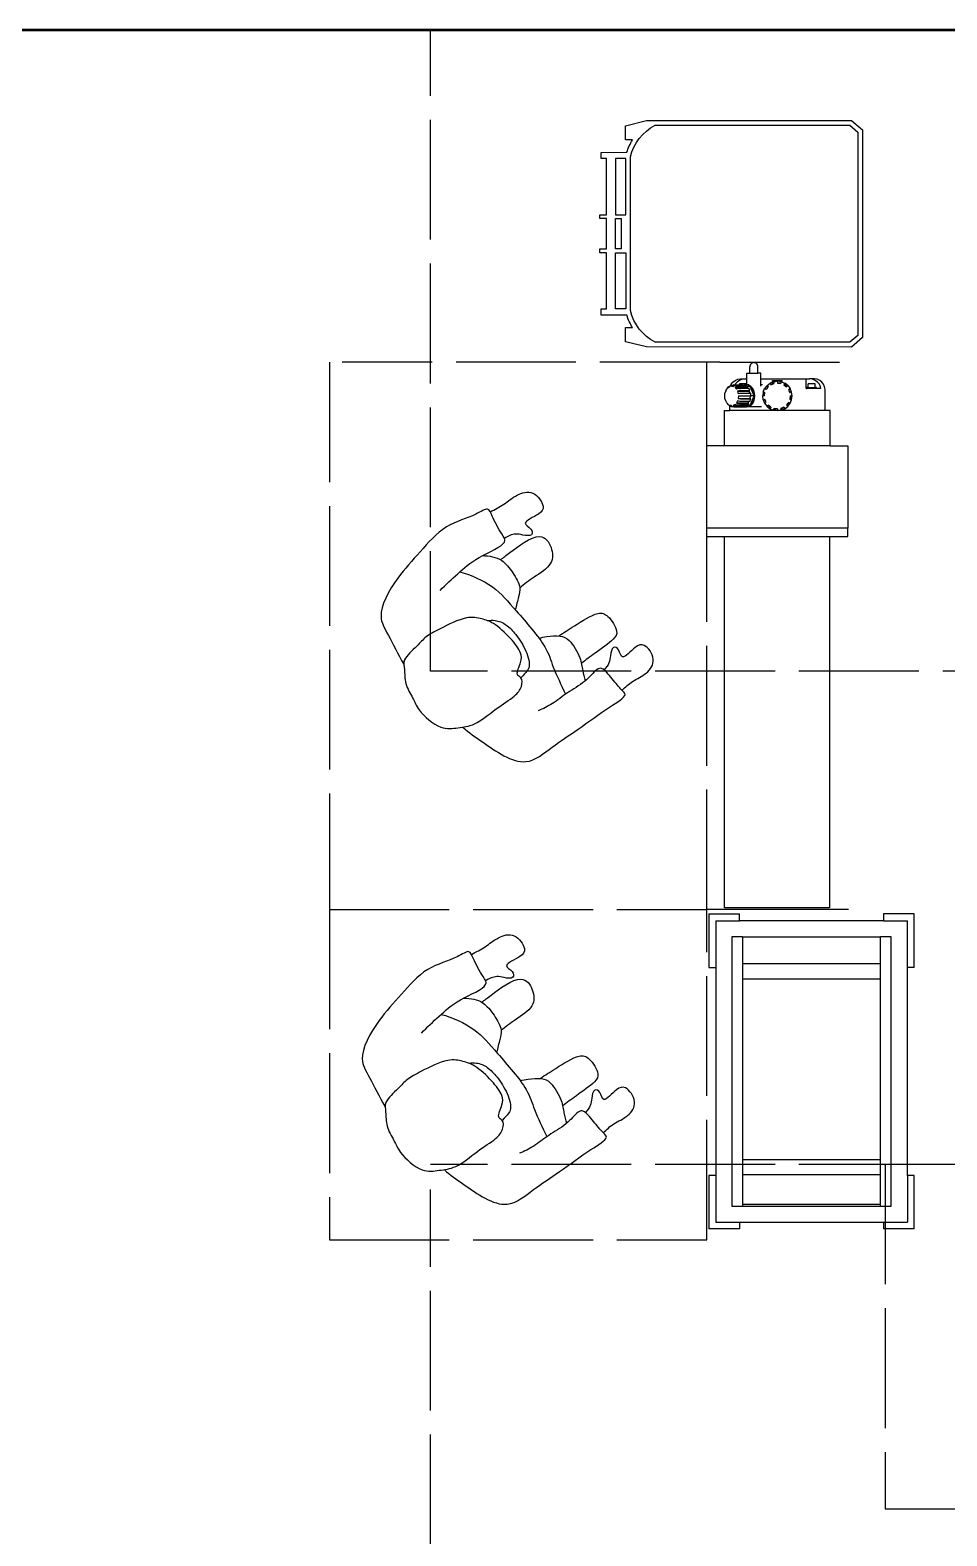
# Model space of a CAD drawing. Header units: millimetres. Extents: x 44692 to 333458, y -26854 to 14445.
# Drawn here: x 316217 to 318161, y -16963 to -13771 of the extents above; entities that cross this region are included whole.
import ezdxf

# ---------------------------------------------------------------- set-up
doc = ezdxf.new("R2010")
doc.units = ezdxf.units.MM
doc.header["$LTSCALE"] = 100
doc.linetypes.add('DASHEDX2', pattern=[3.048, 2.54, -0.508])
for name, color, linetype in [('Area circulacion', 50, 'DASHEDX2'), ('Area proceso', 90, 'DASHEDX2'), ('Maquinas', 200, 'Continuous'), ('Personal', 171, 'Continuous'), ('Transporte semielaborado', 30, 'Continuous')]:
    doc.layers.add(name, color=color, linetype=linetype)
doc.layers.add('Paredes', color=7, linetype='Continuous', lineweight=50)

# ---------------------------------------------------------------- blocks, each defined once
blk = doc.blocks.new('Bakery Trolley pl')
at = {"layer": 'Transporte semielaborado'}
for p, q in [((0.1804, 0.6253), (0.2371, 0.6253)), ((0.1804, 0.6253), (0.1804, 0.526)), ((0.2371, 0.6127), (0.2371, 0.6253)), ((0.5048, 0.6127), (0.5048, 0.6253)), ((0.5048, 0.6253), (0.5615, 0.6253)), ((0.5615, 0.526), (0.5615, 0.6253)), ((0.2371, 0.6127), (0.1929, 0.6127)), ((0.1929, 0.526), (0.1929, 0.6127)), ((0.5048, 0.6127), (0.2371, 0.6127)), ((0.5489, 0.6127), (0.5048, 0.6127)), ((0.5489, 0.526), (0.5489, 0.6127)), ((0.2229, 0.5827), (0.2229, 0.0827)), ((0.2429, 0.5827), (0.2229, 0.5827)), ((0.2429, 0.5827), (0.2429, 0.5798)), ((0.4989, 0.5827), (0.2429, 0.5827)), ((0.2429, 0.5798), (0.4989, 0.5798)), ((0.2429, 0.5798), (0.2429, 0.5245)), ((0.5189, 0.5827), (0.4989, 0.5827)), ((0.4989, 0.5798), (0.4989, 0.5827)), ((0.4989, 0.5245), (0.4989, 0.5798)), ((0.5189, 0.0827), (0.5189, 0.5827)), ((0.1804, 0.526), (0.1929, 0.526)), ((0.1929, 0.526), (0.1929, 0.1394)), ((0.2429, 0.5245), (0.4989, 0.5245)), ((0.2429, 0.5245), (0.2429, 0.4967)), ((0.4989, 0.4967), (0.4989, 0.5245)), ((0.5489, 0.526), (0.5615, 0.526)), ((0.5489, 0.1394), (0.5489, 0.526)), ((0.2429, 0.4967), (0.4989, 0.4967)), ((0.2429, 0.4967), (0.2429, 0.1615)), ((0.4989, 0.1615), (0.4989, 0.4967)), ((0.2429, 0.1615), (0.4989, 0.1615)), ((0.2429, 0.1615), (0.2429, 0.1325)), ((0.4989, 0.1325), (0.4989, 0.1615)), ((0.1804, 0.1394), (0.1929, 0.1394)), ((0.1804, 0.1394), (0.1804, 0.0402)), ((0.1929, 0.1394), (0.1929, 0.0527)), ((0.2429, 0.1325), (0.4989, 0.1325)), ((0.2429, 0.1325), (0.2429, 0.0827)), ((0.4989, 0.0827), (0.4989, 0.1325)), ((0.5615, 0.1394), (0.5489, 0.1394)), ((0.5489, 0.0527), (0.5489, 0.1394)), ((0.5615, 0.0402), (0.5615, 0.1394)), ((0.2229, 0.0827), (0.2429, 0.0827)), ((0.4989, 0.0827), (0.2429, 0.0827)), ((0.4989, 0.0827), (0.5189, 0.0827)), ((0.1804, 0.0402), (0.2371, 0.0402)), ((0.2371, 0.0527), (0.1929, 0.0527)), ((0.2371, 0.0402), (0.2371, 0.0527)), ((0.2371, 0.0527), (0.5048, 0.0527)), ((0.5048, 0.0527), (0.5048, 0.0402)), ((0.5489, 0.0527), (0.5048, 0.0527)), ((0.5615, 0.0402), (0.5048, 0.0402))]:
    blk.add_line(p, q, dxfattribs=at)
blk = doc.blocks.new('pa17-16')
for points, knots in [([(5.62, 2.5537), (5.6188, 2.5427), (5.6154, 2.5253), (5.6223, 2.4901), (5.6346, 2.4293), (5.661, 2.4064), (5.685, 2.3908), (5.7322, 2.3832), (5.7723, 2.3842), (5.7881, 2.3969), (5.8018, 2.4268), (5.8146, 2.4162), (5.8324, 2.4305), (5.8382, 2.4568), (5.8318, 2.5038), (5.8344, 2.5615), (5.8137, 2.5937), (5.7944, 2.6284), (5.7307, 2.6388), (5.7037, 2.6296), (5.6679, 2.626), (5.6442, 2.6055), (5.6228, 2.5961), (5.6214, 2.5667), (5.62, 2.5537)], [0, 0, 0, 0, 0.297584, 0.631064, 1.068635, 1.39533, 1.69617, 2.097861, 2.458938, 2.716293, 3.010442, 3.199165, 3.447293, 3.731671, 4.119196, 4.541864, 4.881702, 5.22714, 5.673063, 5.989311, 6.327668, 6.644571, 6.906626, 7.259736, 7.259736, 7.259736, 7.259736]), ([(5.5575, 2.4391), (5.5549, 2.4218), (5.5525, 2.3852), (5.5491, 2.3329), (5.5712, 2.2599), (5.5431, 2.2589), (5.5029, 2.2526), (5.4793, 2.2435), (5.4785, 2.2813), (5.4499, 2.3438), (5.4658, 2.4235), (5.4776, 2.5033), (5.5116, 2.5798), (5.5552, 2.585), (5.608, 2.5962), (5.6336, 2.6001)], [0, 0, 0, 0, 0.404899, 0.829805, 1.276298, 1.516647, 1.885942, 2.122553, 2.418487, 2.881882, 3.382407, 3.897515, 4.613825, 5.020942, 5.393355, 5.393355, 5.393355, 5.393355]), ([(5.8196, 2.5846), (5.837, 2.5819), (5.8817, 2.5675), (5.9755, 2.5418), (5.972, 2.4609), (5.9791, 2.3926), (5.9812, 2.315), (5.9891, 2.2612), (5.9692, 2.2664), (5.9401, 2.2663), (5.9063, 2.2668), (5.9005, 2.2811), (5.909, 2.3184), (5.9007, 2.3606), (5.9019, 2.4011), (5.8964, 2.4238), (5.8933, 2.4348)], [6.682038, 6.682038, 6.682038, 6.682038, 7.076266, 7.806153, 8.304227, 8.77662, 9.284333, 9.649979, 9.844608, 10.160206, 10.472731, 10.661147, 10.998544, 11.371438, 11.724832, 12.051545, 12.051545, 12.051545, 12.051545]), ([(5.6724, 2.3994), (5.675, 2.3947), (5.6837, 2.383), (5.7041, 2.3718), (5.7348, 2.3697), (5.774, 2.3728), (5.8085, 2.3874), (5.8116, 2.4015), (5.8144, 2.4199)], [0.121052, 0.121052, 0.121052, 0.121052, 0.297289, 0.584433, 0.895396, 1.26174, 1.600834, 1.760925, 1.760925, 1.760925, 1.760925]), ([(5.5522, 2.3809), (5.573, 2.3653), (5.6222, 2.3398), (5.6924, 2.3383), (5.7952, 2.3323), (5.8376, 2.352), (5.881, 2.3613), (5.9019, 2.366)], [0, 0, 0, 0, 0.49262, 0.970296, 1.525877, 1.91054, 2.357805, 2.357805, 2.357805, 2.357805]), ([(5.5552, 2.3206), (5.5597, 2.3147), (5.5706, 2.3043), (5.5892, 2.2916), (5.6248, 2.2913), (5.6613, 2.2967), (5.6731, 2.3154), (5.6858, 2.3299), (5.6912, 2.3378)], [0, 0, 0, 0, 0.262594, 0.520609, 0.853848, 1.185107, 1.43842, 1.738028, 1.738028, 1.738028, 1.738028]), ([(5.7713, 2.3359), (5.7736, 2.3305), (5.7786, 2.3203), (5.7954, 2.2951), (5.8154, 2.2848), (5.8612, 2.2906), (5.8838, 2.3057), (5.8988, 2.3117), (5.9058, 2.3148)], [0, 0, 0, 0, 0.233477, 0.532145, 0.79329, 1.163492, 1.458071, 1.725911, 1.725911, 1.725911, 1.725911]), ([(5.5867, 2.2952), (5.5866, 2.2877), (5.5872, 2.2667), (5.5883, 2.1873), (5.6353, 2.19), (5.6673, 2.2128), (5.6606, 2.2618), (5.6599, 2.2881), (5.6606, 2.3008)], [0.078483, 0.078483, 0.078483, 0.078483, 0.321516, 0.797556, 1.122606, 1.448668, 1.830958, 2.166281, 2.166281, 2.166281, 2.166281]), ([(5.7943, 2.2992), (5.7951, 2.2858), (5.7984, 2.2614), (5.8038, 2.2002), (5.8255, 2.1869), (5.8672, 2.191), (5.8755, 2.2117), (5.8718, 2.2605), (5.8715, 2.286), (5.871, 2.2978)], [0, 0, 0, 0, 0.353805, 0.775896, 1.041599, 1.377968, 1.615337, 2.001902, 2.313716, 2.313716, 2.313716, 2.313716]), ([(5.4915, 2.2484), (5.4936, 2.2374), (5.4981, 2.215), (5.4968, 2.1806), (5.512, 2.1445), (5.5569, 2.147), (5.5634, 2.1681), (5.5498, 2.2128), (5.5753, 2.1995), (5.5912, 2.209), (5.5741, 2.2257), (5.5617, 2.2339), (5.5559, 2.2515), (5.5556, 2.26)], [0, 0, 0, 0, 0.324329, 0.654038, 0.980089, 1.31306, 1.562526, 1.890179, 2.123217, 2.319335, 2.559559, 2.78492, 3.066636, 3.066636, 3.066636, 3.066636]), ([(5.9713, 2.2652), (5.9703, 2.2553), (5.9686, 2.234), (5.9786, 2.2017), (5.9668, 2.1644), (5.9218, 2.1628), (5.9134, 2.1832), (5.9229, 2.229), (5.8988, 2.2135), (5.882, 2.2215), (5.8976, 2.2397), (5.908, 2.248), (5.912, 2.2618), (5.9127, 2.2683)], [0.038839, 0.038839, 0.038839, 0.038839, 0.324329, 0.654038, 0.980089, 1.31306, 1.562526, 1.890179, 2.123217, 2.319335, 2.559559, 2.78492, 2.989829, 2.989829, 2.989829, 2.989829])]:
    blk.add_open_spline(points, degree=3, knots=knots)

msp = doc.modelspace()

# ---------------------------------------------------------------- linework, layer by layer
msp.add_line((317951.679, -15635.043), (317651.679, -15635.043))
at = {"layer": 'Area circulacion'}
for p, q in [((317065.645, -15129.581), (317065.645, -13771.147)), ((320234.663, -15129.581), (317065.645, -15129.581)), ((320234.663, -16175.439), (317065.645, -16175.439)), ((317065.645, -17611.557), (317065.645, -16228.823))]:
    msp.add_line(p, q, dxfattribs=at)
at = {"layer": 'Area proceso', "color": 3}
for p, q in [((316851.679, -14475.043), (316851.679, -15635.043)), ((317678.95, -14475.043), (316878.95, -14475.043)), ((316851.679, -15635.043), (317651.679, -15635.043)), ((316851.679, -15635.043), (316851.679, -16335.043)), ((317651.679, -16335.043), (317651.679, -15635.043)), ((316851.679, -16335.043), (317651.679, -16335.043))]:
    msp.add_line(p, q, dxfattribs=at)
at = {"layer": 'Area proceso'}
for p, q in [((317651.679, -15635.043), (317651.679, -14475.043)), ((317678.95, -14475.043), (317978.95, -14475.043)), ((318030.074, -16175.439), (318030.074, -16905.439)), ((319210.074, -16175.439), (318030.074, -16175.439)), ((318030.074, -16905.439), (318230.074, -16905.439))]:
    msp.add_line(p, q, dxfattribs=at)
at = {"layer": 'Maquinas'}
for p, q in [((317742.829, -14498.304), (317742.829, -14484.542)), ((317760.167, -14498.304), (317760.167, -14484.542)), ((317703.377, -14521.669), (317706.972, -14517.023)), ((317706.972, -14517.023), (317711.658, -14513.458)), ((317711.658, -14513.458), (317717.115, -14511.218)), ((317715.938, -14517.023), (317712.08, -14521.669)), ((317720.966, -14513.458), (317715.938, -14517.023)), ((317717.115, -14511.218), (317722.97, -14510.453)), ((317720.917, -14523.226), (317720.917, -14521.046)), ((317735.871, -14521.046), (317720.917, -14521.046)), ((317726.822, -14511.218), (317720.966, -14513.458)), ((317722.97, -14510.453), (317733.106, -14510.453)), ((317733.106, -14510.453), (317726.822, -14511.218)), ((317733.106, -14510.453), (317736.545, -14510.453)), ((317735.871, -14523.226), (317735.871, -14521.046)), ((317736.545, -14510.453), (317736.545, -14498.304)), ((317736.545, -14498.304), (317742.829, -14498.304)), ((317736.545, -14523.226), (317736.545, -14510.453)), ((317742.829, -14498.304), (317760.167, -14498.304)), ((317766.452, -14498.304), (317760.167, -14498.304)), ((317766.452, -14510.453), (317766.452, -14498.304)), ((317766.452, -14523.226), (317766.452, -14510.453)), ((317766.452, -14510.453), (317862.204, -14510.453)), ((317779.254, -14524.563), (317785.706, -14519.612)), ((317790.813, -14517.497), (317785.706, -14519.612)), ((317794.054, -14519.612), (317785.706, -14519.612)), ((317785.706, -14519.612), (317787.592, -14522.877)), ((317787.592, -14522.877), (317794.196, -14520.142)), ((317790.813, -14513.833), (317801.283, -14513.833)), ((317790.813, -14517.497), (317790.813, -14513.833)), ((317793.22, -14516.499), (317790.813, -14517.497)), ((317793.22, -14516.499), (317801.283, -14515.438)), ((317793.22, -14516.499), (317794.054, -14519.612)), ((317794.196, -14520.142), (317794.054, -14519.612)), ((317801.283, -14513.833), (317811.753, -14513.833)), ((317801.283, -14515.438), (317801.283, -14513.833)), ((317809.346, -14516.499), (317801.283, -14515.438)), ((317801.283, -14515.438), (317801.283, -14519.209)), ((317801.283, -14519.209), (317804.345, -14519.612)), ((317808.512, -14519.612), (317804.345, -14519.612)), ((317804.345, -14519.612), (317808.37, -14520.142)), ((317808.37, -14520.142), (317808.512, -14519.612)), ((317809.346, -14516.499), (317808.512, -14519.612)), ((317809.346, -14516.499), (317811.753, -14517.497)), ((317811.753, -14517.497), (317811.753, -14513.833)), ((317811.753, -14517.497), (317816.86, -14519.612)), ((317816.86, -14519.612), (317814.974, -14522.877)), ((317821.033, -14526.841), (317816.86, -14519.612)), ((317823.312, -14524.563), (317816.86, -14519.612)), ((317862.204, -14510.453), (317869.46, -14510.453)), ((317862.204, -14531.015), (317862.204, -14510.453)), ((317866.465, -14528.522), (317866.465, -14521.046)), ((317881.419, -14521.046), (317866.465, -14521.046)), ((317875.744, -14511.218), (317869.46, -14510.453)), ((317879.596, -14510.453), (317869.46, -14510.453)), ((317881.599, -14513.458), (317875.744, -14511.218)), ((317885.451, -14511.218), (317879.596, -14510.453)), ((317881.419, -14528.522), (317881.419, -14521.046)), ((317886.628, -14517.023), (317881.599, -14513.458)), ((317890.908, -14513.458), (317885.451, -14511.218)), ((317890.486, -14521.669), (317886.628, -14517.023)), ((317895.593, -14517.023), (317890.908, -14513.458)), ((317899.189, -14521.669), (317895.593, -14517.023)), ((317689.72, -14546.591), (317690.217, -14541.259)), ((317690.217, -14551.924), (317689.72, -14546.591)), ((317690.217, -14541.259), (317691.672, -14536.289)), ((317691.672, -14556.893), (317690.217, -14551.924)), ((317691.905, -14535.903), (317691.672, -14536.289)), ((317691.905, -14535.903), (317693.985, -14532.069)), ((317693.985, -14532.069), (317694.607, -14530.963)), ((317694.607, -14530.963), (317697.844, -14527.45)), ((317696.993, -14528.806), (317700.495, -14526.754)), ((317697.844, -14527.45), (317696.993, -14528.806)), ((317699.105, -14526.635), (317697.844, -14527.45)), ((317700.702, -14526.357), (317699.105, -14526.635)), ((317700.495, -14526.754), (317700.519, -14526.689)), ((317700.519, -14526.689), (317700.702, -14526.357)), ((317700.702, -14526.357), (317701.613, -14525.242)), ((317700.702, -14526.357), (317700.77, -14526.357)), ((317701.613, -14525.242), (317701.983, -14525.006)), ((317701.983, -14525.006), (317703.377, -14521.669)), ((317701.983, -14525.006), (317703.035, -14524.333)), ((317703.035, -14524.333), (317704.686, -14524.022)), ((317704.29, -14525.987), (317704.254, -14526.054)), ((317704.254, -14526.054), (317708.012, -14526.754)), ((317704.254, -14526.054), (317708.781, -14526.054)), ((317705.658, -14524.489), (317704.29, -14525.987)), ((317704.686, -14524.022), (317707.252, -14523.547)), ((317707.252, -14523.547), (317705.658, -14524.489)), ((317708.963, -14523.226), (317707.252, -14523.547)), ((317708.012, -14526.754), (317708.06, -14526.689)), ((317708.06, -14526.689), (317708.781, -14526.054)), ((317708.781, -14526.054), (317709.703, -14525.242)), ((317708.963, -14523.226), (317711.382, -14523.226)), ((317709.703, -14525.242), (317711.469, -14524.333)), ((317712.08, -14521.669), (317711.382, -14523.226)), ((317711.382, -14523.226), (317720.917, -14523.226)), ((317711.469, -14524.333), (317713.239, -14524.022)), ((317711.574, -14528.748), (317711.514, -14528.806)), ((317711.514, -14528.806), (317714.522, -14532.069)), ((317711.514, -14528.806), (317736.049, -14528.806)), ((317713.473, -14527.45), (317711.574, -14528.748)), ((317713.239, -14524.022), (317728.788, -14524.022)), ((317715.399, -14526.635), (317713.473, -14527.45)), ((317714.522, -14532.069), (317714.592, -14532.022)), ((317716.709, -14530.963), (317714.592, -14532.022)), ((317717.223, -14526.357), (317715.399, -14526.635)), ((317716.709, -14530.963), (317718.774, -14530.297)), ((317716.907, -14536.289), (317716.83, -14536.323)), ((317716.83, -14536.323), (317718.281, -14541.276)), ((317719.193, -14535.54), (317716.907, -14536.289)), ((317716.907, -14536.289), (317741.365, -14536.323)), ((317737.049, -14526.357), (317717.223, -14526.357)), ((317718.281, -14541.276), (317718.362, -14541.259)), ((317718.775, -14546.591), (317718.281, -14551.907)), ((317718.281, -14551.907), (317718.362, -14551.924)), ((317718.362, -14541.259), (317720.754, -14540.871)), ((317718.362, -14551.924), (317742.815, -14551.907)), ((317718.362, -14551.924), (317720.754, -14552.312)), ((317718.774, -14530.297), (317720.645, -14530.07)), ((317718.775, -14546.591), (317743.31, -14546.591)), ((317721.364, -14535.069), (317719.193, -14535.54)), ((317720.645, -14530.07), (317737.214, -14530.07)), ((317720.754, -14540.871), (317722.991, -14540.627)), ((317720.754, -14552.312), (317722.991, -14552.555)), ((317720.917, -14523.226), (317728.788, -14523.226)), ((317723.271, -14534.909), (317721.364, -14535.069)), ((317722.991, -14540.627), (317724.921, -14540.544)), ((317722.991, -14552.555), (317724.921, -14552.639)), ((317723.271, -14534.909), (317743.097, -14534.909)), ((317724.921, -14540.544), (317742.601, -14540.544)), ((317724.921, -14552.639), (317744.747, -14552.639)), ((317728.788, -14524.022), (317728.788, -14523.226)), ((317728.788, -14524.022), (317731.121, -14524.022)), ((317735.397, -14523.226), (317731.121, -14524.022)), ((317731.121, -14524.022), (317733.065, -14524.022)), ((317737.049, -14526.357), (317733.065, -14524.022)), ((317735.871, -14523.226), (317735.397, -14523.226)), ((317739.673, -14524.022), (317735.871, -14523.226)), ((317736.545, -14523.226), (317735.871, -14523.226)), ((317737.049, -14526.357), (317736.049, -14528.806)), ((317737.214, -14530.07), (317736.049, -14528.806)), ((317736.719, -14523.226), (317736.545, -14523.226)), ((317740.995, -14524.022), (317736.719, -14523.226)), ((317740.924, -14523.226), (317736.719, -14523.226)), ((317743.658, -14526.357), (317737.049, -14526.357)), ((317738.565, -14530.07), (317737.049, -14526.357)), ((317737.214, -14530.07), (317738.565, -14530.07)), ((317738.565, -14530.07), (317740.471, -14530.07)), ((317743.658, -14526.357), (317739.673, -14524.022)), ((317743.097, -14534.909), (317740.471, -14530.07)), ((317744.98, -14526.357), (317740.995, -14524.022)), ((317741.365, -14536.323), (317743.097, -14534.909)), ((317741.991, -14538.463), (317741.365, -14536.323)), ((317741.991, -14538.463), (317742.601, -14540.544)), ((317742.841, -14540.544), (317741.991, -14538.463)), ((317742.601, -14540.544), (317742.841, -14540.544)), ((317743.31, -14546.591), (317742.815, -14551.907)), ((317742.815, -14551.907), (317743.097, -14552.013)), ((317742.841, -14540.544), (317744.747, -14540.544)), ((317743.097, -14552.013), (317745.31, -14546.591)), ((317744.747, -14552.639), (317743.097, -14552.013)), ((317743.097, -14558.274), (317744.747, -14552.639)), ((317745.31, -14546.591), (317743.31, -14546.591)), ((317751.919, -14546.591), (317743.658, -14526.357)), ((317747.08, -14530.07), (317743.658, -14526.357)), ((317743.658, -14566.826), (317751.919, -14546.591)), ((317745.31, -14546.591), (317744.747, -14540.544)), ((317748.401, -14530.07), (317744.98, -14526.357)), ((317751.919, -14546.591), (317745.31, -14546.591)), ((317749.705, -14534.909), (317747.08, -14530.07)), ((317751.027, -14534.909), (317748.401, -14530.07)), ((317751.356, -14540.544), (317749.705, -14534.909)), ((317749.705, -14558.274), (317751.356, -14552.639)), ((317752.677, -14540.544), (317751.027, -14534.909)), ((317751.027, -14558.274), (317752.677, -14552.639)), ((317751.919, -14546.591), (317751.356, -14540.544)), ((317751.356, -14552.639), (317751.919, -14546.591)), ((317753.24, -14546.591), (317752.677, -14540.544)), ((317752.677, -14552.639), (317753.24, -14546.591)), ((317769.363, -14523.226), (317766.452, -14523.226)), ((317766.452, -14525.897), (317766.452, -14523.226)), ((317771.191, -14538.528), (317770.13, -14546.591)), ((317774.303, -14539.362), (317770.13, -14546.591)), ((317771.191, -14554.654), (317770.13, -14546.591)), ((317773.9, -14546.591), (317770.13, -14546.591)), ((317771.191, -14538.528), (317774.303, -14531.015)), ((317774.303, -14539.362), (317771.191, -14538.528)), ((317773.9, -14546.591), (317774.833, -14539.504)), ((317778.625, -14525.382), (317774.303, -14531.015)), ((317777.569, -14532.9), (317774.303, -14531.015)), ((317774.833, -14539.504), (317774.303, -14539.362)), ((317777.569, -14532.9), (317779.449, -14530.45)), ((317779.254, -14524.563), (317778.625, -14525.382)), ((317779.254, -14524.563), (317781.533, -14526.841)), ((317781.533, -14526.841), (317779.449, -14530.45)), ((317779.449, -14530.45), (317781.92, -14527.229)), ((317781.92, -14527.229), (317781.533, -14526.841)), ((317814.974, -14522.877), (317820.645, -14527.229)), ((317820.645, -14527.229), (317821.033, -14526.841)), ((317823.312, -14524.563), (317821.033, -14526.841)), ((317823.312, -14524.563), (317828.263, -14531.015)), ((317824.997, -14532.9), (317828.263, -14531.015)), ((317824.997, -14532.9), (317826.179, -14535.753)), ((317828.263, -14539.362), (317826.179, -14535.753)), ((317826.179, -14535.753), (317827.733, -14539.504)), ((317827.733, -14539.504), (317828.263, -14539.362)), ((317828.666, -14546.591), (317827.733, -14553.678)), ((317831.375, -14538.528), (317828.263, -14531.015)), ((317831.375, -14538.528), (317828.263, -14539.362)), ((317828.263, -14553.82), (317832.436, -14546.591)), ((317828.666, -14546.591), (317832.436, -14546.591)), ((317832.436, -14546.591), (317831.375, -14538.528)), ((317831.375, -14554.654), (317832.436, -14546.591)), ((317862.204, -14531.015), (317863.973, -14531.015)), ((317863.973, -14531.015), (317863.973, -14528.522)), ((317866.465, -14528.522), (317863.973, -14528.522)), ((317883.911, -14531.015), (317863.973, -14531.015)), ((317866.465, -14528.522), (317881.419, -14528.522)), ((317883.911, -14528.522), (317881.419, -14528.522)), ((317883.911, -14531.015), (317883.911, -14528.522)), ((317893.472, -14531.015), (317883.911, -14531.015)), ((317892.911, -14527.078), (317890.486, -14521.669)), ((317893.472, -14531.015), (317892.911, -14527.078)), ((317901.449, -14527.078), (317899.189, -14521.669)), ((317902.22, -14532.884), (317901.449, -14527.078)), ((317902.22, -14577.745), (317902.22, -14532.884)), ((317689.131, -14652.513), (317689.131, -14577.745)), ((317689.131, -14577.745), (317700.346, -14577.745)), ((317693.985, -14561.113), (317691.672, -14556.893)), ((317693.985, -14561.113), (317694.607, -14562.22)), ((317695.484, -14562.74), (317693.985, -14561.113)), ((317694.607, -14562.22), (317695.484, -14562.74)), ((317696.993, -14564.377), (317695.484, -14562.74)), ((317697.844, -14565.732), (317696.993, -14564.377)), ((317699.105, -14566.548), (317697.844, -14565.732)), ((317700.346, -14567.275), (317699.105, -14566.548)), ((317700.346, -14577.745), (317700.346, -14567.275)), ((317701.613, -14567.94), (317700.346, -14567.275)), ((317801.283, -14577.745), (317700.346, -14577.745)), ((317704.254, -14567.128), (317700.495, -14566.428)), ((317700.495, -14566.428), (317700.519, -14566.493)), ((317700.519, -14566.493), (317701.613, -14567.94)), ((317701.613, -14567.94), (317703.035, -14568.85)), ((317703.035, -14568.85), (317704.686, -14569.16)), ((317704.29, -14567.195), (317704.254, -14567.128)), ((317705.658, -14568.693), (317704.29, -14567.195)), ((317704.686, -14569.16), (317706.448, -14569.16)), ((317706.448, -14569.16), (317705.658, -14568.693)), ((317707.252, -14569.635), (317706.448, -14569.16)), ((317708.963, -14569.956), (317707.252, -14569.635)), ((317711.514, -14564.377), (317708.012, -14566.428)), ((317708.012, -14566.428), (317708.06, -14566.493)), ((317708.012, -14566.428), (317715.118, -14566.428)), ((317708.06, -14566.493), (317709.703, -14567.94)), ((317708.963, -14569.956), (317728.788, -14569.956)), ((317709.703, -14567.94), (317711.469, -14568.85)), ((317711.469, -14568.85), (317713.239, -14569.16)), ((317711.574, -14564.435), (317711.514, -14564.377)), ((317713.473, -14565.732), (317711.574, -14564.435)), ((317713.239, -14569.16), (317733.065, -14569.16)), ((317715.118, -14566.428), (317713.473, -14565.732)), ((317716.83, -14556.86), (317714.522, -14561.113)), ((317714.522, -14561.113), (317714.592, -14561.16)), ((317714.592, -14561.16), (317739.057, -14561.113)), ((317714.592, -14561.16), (317716.709, -14562.22)), ((317715.399, -14566.548), (317715.118, -14566.428)), ((317717.223, -14566.826), (317715.399, -14566.548)), ((317716.709, -14562.22), (317718.774, -14562.886)), ((317716.907, -14556.893), (317716.83, -14556.86)), ((317719.193, -14557.642), (317716.907, -14556.893)), ((317732.622, -14566.826), (317717.223, -14566.826)), ((317718.774, -14562.886), (317720.645, -14563.113)), ((317721.364, -14558.113), (317719.193, -14557.642)), ((317720.645, -14563.113), (317740.471, -14563.113)), ((317723.271, -14558.274), (317721.364, -14558.113)), ((317740.598, -14558.274), (317723.271, -14558.274)), ((317728.788, -14569.956), (317732.093, -14569.341)), ((317732.093, -14569.341), (317733.065, -14569.16)), ((317732.093, -14569.341), (317735.397, -14569.956)), ((317733.065, -14569.16), (317732.622, -14566.826)), ((317737.049, -14566.826), (317732.622, -14566.826)), ((317735.397, -14569.956), (317739.673, -14569.16)), ((317736.719, -14569.956), (317735.397, -14569.956)), ((317736.719, -14569.956), (317740.995, -14569.16)), ((317767.556, -14569.956), (317736.719, -14569.956)), ((317737.049, -14566.826), (317740.471, -14563.113)), ((317743.658, -14566.826), (317737.049, -14566.826)), ((317740.368, -14558.697), (317739.057, -14561.113)), ((317739.057, -14561.113), (317739.263, -14561.404)), ((317739.263, -14561.404), (317740.368, -14558.697)), ((317740.471, -14563.113), (317739.263, -14561.404)), ((317739.673, -14569.16), (317743.658, -14566.826)), ((317740.368, -14558.697), (317740.598, -14558.274)), ((317743.097, -14558.274), (317740.598, -14558.274)), ((317740.995, -14569.16), (317744.98, -14566.826)), ((317743.658, -14566.826), (317747.08, -14563.113)), ((317744.98, -14566.826), (317748.401, -14563.113)), ((317747.08, -14563.113), (317749.705, -14558.274)), ((317748.401, -14563.113), (317751.027, -14558.274)), ((317771.191, -14554.654), (317774.303, -14553.82)), ((317771.191, -14554.654), (317774.303, -14562.168)), ((317774.833, -14553.678), (317774.303, -14553.82)), ((317774.303, -14553.82), (317776.387, -14557.429)), ((317774.303, -14562.168), (317777.569, -14560.283)), ((317774.303, -14562.168), (317779.254, -14568.62)), ((317776.387, -14557.429), (317774.833, -14553.678)), ((317777.569, -14560.283), (317776.387, -14557.429)), ((317779.254, -14568.62), (317781.533, -14566.342)), ((317779.254, -14568.62), (317785.706, -14573.571)), ((317781.92, -14565.954), (317781.533, -14566.342)), ((317781.533, -14566.342), (317785.706, -14573.571)), ((317787.592, -14570.305), (317781.92, -14565.954)), ((317787.592, -14570.305), (317785.706, -14573.571)), ((317785.706, -14573.571), (317793.22, -14576.683)), ((317793.22, -14576.683), (317794.054, -14573.571)), ((317793.22, -14576.683), (317801.283, -14577.745)), ((317794.196, -14573.041), (317794.054, -14573.571)), ((317794.054, -14573.571), (317798.221, -14573.571)), ((317798.221, -14573.571), (317794.196, -14573.041)), ((317801.283, -14573.974), (317798.221, -14573.571)), ((317801.283, -14573.974), (317801.283, -14577.745)), ((317801.283, -14577.745), (317809.346, -14576.683)), ((317902.22, -14577.745), (317801.283, -14577.745)), ((317814.974, -14570.305), (317808.37, -14573.041)), ((317808.37, -14573.041), (317808.512, -14573.571)), ((317808.512, -14573.571), (317816.86, -14573.571)), ((317809.346, -14576.683), (317808.512, -14573.571)), ((317809.346, -14576.683), (317816.86, -14573.571)), ((317814.974, -14570.305), (317816.86, -14573.571)), ((317816.86, -14573.571), (317823.312, -14568.62)), ((317823.117, -14562.733), (317820.645, -14565.954)), ((317820.645, -14565.954), (317821.033, -14566.342)), ((317821.033, -14566.342), (317823.117, -14562.733)), ((317821.033, -14566.342), (317823.312, -14568.62)), ((317824.997, -14560.283), (317823.117, -14562.733)), ((317823.312, -14568.62), (317828.263, -14562.168)), ((317828.263, -14562.168), (317824.997, -14560.283)), ((317827.733, -14553.678), (317828.263, -14553.82)), ((317828.263, -14553.82), (317831.375, -14554.654)), ((317828.263, -14562.168), (317831.375, -14554.654)), ((317913.435, -14577.745), (317902.22, -14577.745)), ((317913.435, -14652.513), (317913.435, -14577.745)), ((317651.747, -14826.971), (317651.747, -14652.513)), ((317689.131, -14652.513), (317651.747, -14652.513)), ((317913.435, -14652.513), (317689.131, -14652.513)), ((317913.435, -14652.513), (317950.819, -14652.513)), ((317950.819, -14652.513), (317950.819, -14826.971)), ((317651.747, -14844.417), (317651.747, -14826.971)), ((317950.819, -14826.971), (317651.747, -14826.971)), ((317950.819, -14844.417), (317950.819, -14826.971)), ((317651.747, -14844.417), (317950.819, -14844.417)), ((317689.131, -15631.786), (317689.131, -14844.417)), ((317911.698, -14844.417), (317911.698, -15631.786)), ((317911.698, -15631.786), (317689.131, -15631.786))]:
    msp.add_line(p, q, dxfattribs=at)
msp.add_lwpolyline([(317760.167, -14484.542), (317760.05, -14483.755), (317759.922, -14483.069), (317759.784, -14482.472), (317759.637, -14481.954), (317759.483, -14481.502), (317759.323, -14481.105), (317759.159, -14480.752), (317758.993, -14480.431), (317758.825, -14480.133), (317758.655, -14479.854), (317758.482, -14479.593), (317758.307, -14479.347), (317758.127, -14479.114), (317757.943, -14478.894), (317757.754, -14478.684), (317757.559, -14478.482), (317757.357, -14478.287), (317757.149, -14478.099), (317756.935, -14477.917), (317756.716, -14477.743), (317756.49, -14477.576), (317756.26, -14477.416), (317756.024, -14477.264), (317755.784, -14477.12), (317755.538, -14476.984), (317755.289, -14476.856), (317755.035, -14476.736), (317754.778, -14476.624), (317754.517, -14476.521), (317754.253, -14476.427), (317753.986, -14476.341), (317753.717, -14476.264), (317753.444, -14476.196), (317753.17, -14476.136), (317752.894, -14476.086), (317752.617, -14476.045), (317752.338, -14476.013), (317752.059, -14475.99), (317751.779, -14475.976), (317751.498, -14475.972), (317751.218, -14475.976), (317750.938, -14475.99), (317750.658, -14476.013), (317750.38, -14476.045), (317750.102, -14476.086), (317749.826, -14476.136), (317749.552, -14476.196), (317749.28, -14476.264), (317749.01, -14476.341), (317748.743, -14476.427), (317748.479, -14476.521), (317748.218, -14476.624), (317747.961, -14476.736), (317747.708, -14476.856), (317747.458, -14476.984), (317747.213, -14477.12), (317746.972, -14477.264), (317746.737, -14477.416), (317746.506, -14477.576), (317746.281, -14477.743), (317746.061, -14477.917), (317745.847, -14478.099), (317745.639, -14478.287), (317745.438, -14478.482), (317745.243, -14478.684), (317745.053, -14478.894), (317744.869, -14479.114), (317744.69, -14479.347), (317744.514, -14479.593), (317744.342, -14479.854), (317744.172, -14480.133), (317744.004, -14480.431), (317743.837, -14480.752), (317743.673, -14481.105), (317743.514, -14481.502), (317743.36, -14481.954), (317743.213, -14482.472), (317743.075, -14483.069), (317742.946, -14483.755), (317742.829, -14484.542)], dxfattribs=at)
at = {"layer": 'Paredes'}
msp.add_line((319434.663, -13771.147), (313756.187, -13771.147), dxfattribs=at)
at = {"layer": 'Transporte semielaborado'}
for points in [[(317425.19, -14162.621), (317438.917, -14162.621), (317438.917, -14043.475), (317428.015, -14043.475), (317428.015, -14036.961), (317428.015, -14030.445), (317482.209, -14030.075, -0.06535175), (317494.122, -14003.906), (317479.395, -14004.016), (317479.395, -13973.904), (317523.824, -13962.911), (317958.505, -13962.625), (317981.557, -13982.743), (317981.557, -14202.768), (317981.557, -14422.793), (317958.505, -14442.911), (317523.824, -14442.625), (317479.395, -14431.632), (317479.395, -14401.521), (317494.122, -14401.63, -0.06535175), (317482.209, -14375.462), (317428.015, -14375.091), (317428.015, -14368.575), (317428.015, -14362.061), (317438.917, -14362.061), (317438.917, -14242.915), (317425.19, -14242.915), (317425.19, -14234.793), (317438.917, -14234.793), (317438.917, -14202.768), (317438.917, -14170.744), (317425.19, -14170.744)], [(317542.153, -13972.899), (317954.758, -13972.627), (317971.557, -13987.289), (317971.557, -14202.768), (317971.557, -14418.247), (317954.758, -14432.909), (317542.153, -14432.637, -0.22212915), (317489.9, -14365.514), (317489.9, -14040.022, -0.22212915)]]:
    msp.add_lwpolyline(points, format="xyb", close=True, dxfattribs=at)
for points in [[(317480.345, -14162.621), (317480.345, -14043.475), (317458.319, -14043.475), (317458.319, -14162.621), (317480.337, -14162.621)], [(317480.345, -14242.915), (317480.345, -14362.061), (317458.319, -14362.061), (317458.319, -14242.915), (317480.337, -14242.915)]]:
    msp.add_lwpolyline(points, dxfattribs=at)
msp.add_lwpolyline([(317470.332, -14234.793), (317458.319, -14234.793), (317458.319, -14202.768), (317458.319, -14170.744), (317470.332, -14170.744), (317470.332, -14202.768)], close=True, dxfattribs=at)

# ---------------------------------------------------------------- block references
at = {"layer": 'Personal', "xscale": -979.1504951166459, "yscale": 979.1504951166461, "zscale": 979.1504951166461, "rotation": 128.4671169318445}
for p in [(315571.423, -9212.698), (315531.759, -10150.683)]:
    msp.add_blockref('pa17-16', p, dxfattribs=at)
at = {"layer": 'Transporte semielaborado', "xscale": 1141.039974711085, "yscale": 1141.039974711085, "zscale": 1141.039974711085, "rotation": 180}
msp.add_blockref('Bakery Trolley pl', (318296.88, -15598.708), dxfattribs=at)

doc.saveas('drawing.dxf')
